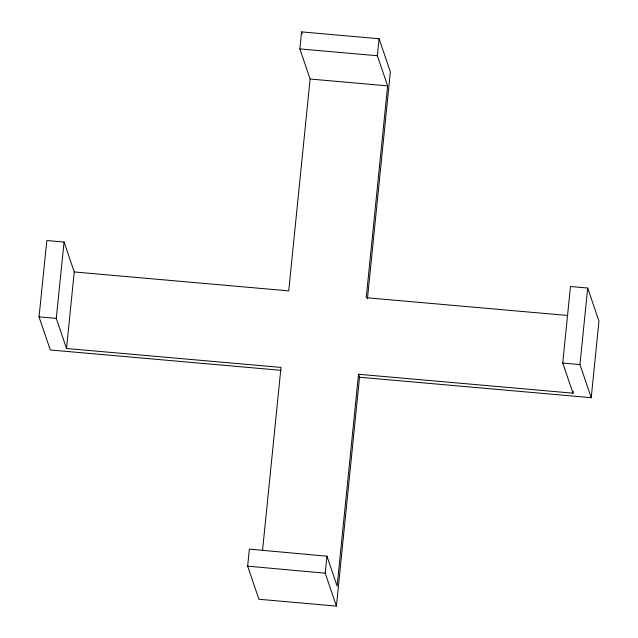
<?xml version="1.0" encoding="UTF-8"?>
<svg xmlns="http://www.w3.org/2000/svg" width="638" height="638" viewBox="0 0 638 638"><rect width="100%" height="100%" fill="white"/><g stroke="black" fill="none" stroke-linecap="round" stroke-linejoin="round"><path stroke-width="0.96" d="M262.521 550.554L281.007 367.416L66.519 348.5L74.239 271.955L64.063 242.049L46.837 240.526L39.038 316.863L50.314 349.975L281.031 370.327M358.508 374.259L359.521 377.249L336.425 606.1L258.924 599.265L247.648 566.153L249.37 549.143L326.943 556.184L337.119 586.099L358.508 374.259L572.996 393.175L573.195 391.214M74.239 271.955L288.727 290.872L310.116 79.032L299.86 48.911L301.575 31.9L379.076 38.735L390.352 71.847L367.448 298.72M567.812 315.491L366.228 297.707L387.617 85.867L377.361 55.745L379.076 38.735M336.425 606.1L325.221 573.195L326.943 556.184M572.996 393.175L562.74 363.054L570.468 286.51L587.686 288.025L598.962 321.137L591.235 397.681L359.521 377.249M591.235 397.681L579.966 364.569L587.686 288.025M66.519 348.5L56.264 318.386L64.063 242.049M299.86 48.911L377.361 55.745M310.116 79.032L387.617 85.867M39.038 316.863L56.264 318.386M562.74 363.054L579.966 364.569M247.648 566.153L325.221 573.195M301.575 31.9L302.205 33.742"/></g></svg>
